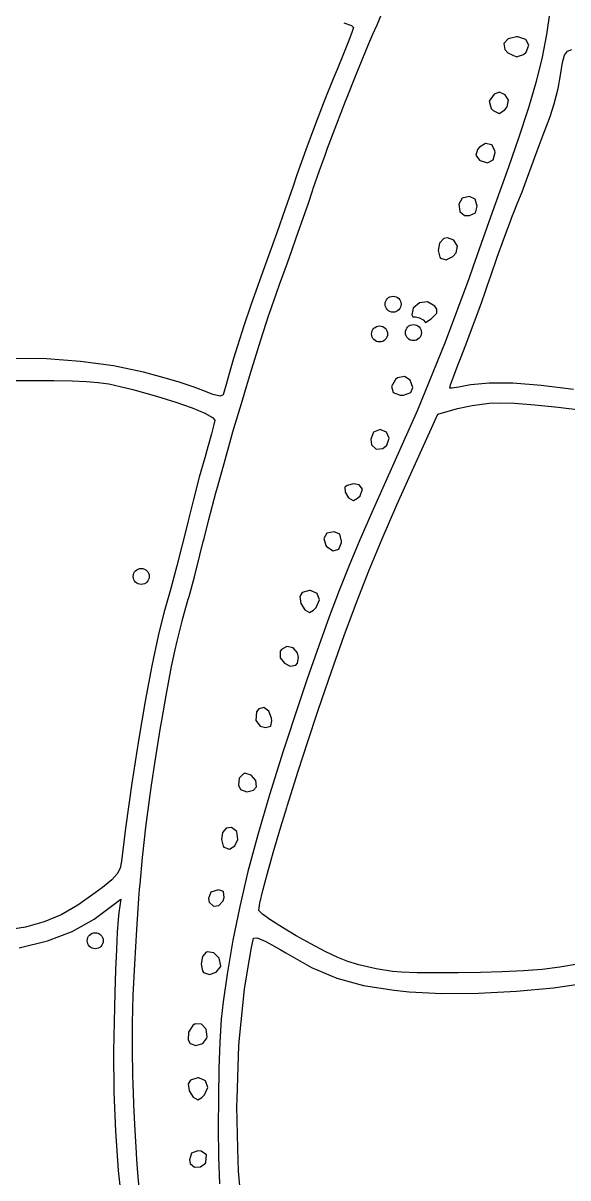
# Model space of a CAD drawing. Header units: inches. Extents: x -2.16 to 7.19, y -6.87 to -1.22.
# Drawn here: x 4.184 to 4.586, y -4.414 to -3.561 of the extents above; entities that cross this region are included whole.
import ezdxf

# ---------------------------------------------------------------- set-up
doc = ezdxf.new("R2010")
doc.units = ezdxf.units.IN
doc.header["$MEASUREMENT"] = 0
doc.layers.add('Front', color=13, linetype='CONTINUOUS', true_color=0xc83434)

msp = doc.modelspace()

# ---------------------------------------------------------------- linework, layer by layer
at = {"layer": 'Front', "linetype": 'CONTINUOUS'}
for p, q in [((4.44525, -3.5628), (4.44928, -3.55305)), ((4.57278, -3.5528), (4.57034, -3.56979)), ((4.42058, -3.56134), (4.42637, -3.56327)), ((4.42637, -3.56327), (4.42775, -3.56469)), ((4.44213, -3.56971), (4.44525, -3.5628)), ((4.42683, -3.56767), (4.42429, -3.57441)), ((4.42775, -3.56469), (4.42683, -3.56767)), ((4.43919, -3.57661), (4.44213, -3.56971)), ((4.5481, -3.57155), (4.54187, -3.57303)), ((4.54922, -3.57158), (4.5481, -3.57155)), ((4.55509, -3.57352), (4.54922, -3.57158)), ((4.57034, -3.56979), (4.56707, -3.5867)), ((4.42429, -3.57441), (4.42047, -3.58405)), ((4.4364, -3.58315), (4.43919, -3.57661)), ((4.54187, -3.57303), (4.53881, -3.57661)), ((4.53881, -3.57661), (4.53957, -3.58104)), ((4.53957, -3.58104), (4.54185, -3.58336)), ((4.55732, -3.57762), (4.55509, -3.57352)), ((4.55523, -3.58283), (4.55732, -3.57762)), ((4.58574, -3.58224), (4.58888, -3.58093)), ((4.42047, -3.58405), (4.41569, -3.59574)), ((4.42975, -3.59942), (4.4364, -3.58315)), ((4.54185, -3.58336), (4.54822, -3.58633)), ((4.54822, -3.58633), (4.55341, -3.58467)), ((4.55341, -3.58467), (4.55523, -3.58283)), ((4.56707, -3.5867), (4.56269, -3.60448)), ((4.58216, -3.59061), (4.58369, -3.58508)), ((4.58369, -3.58508), (4.58574, -3.58224)), ((4.41569, -3.59574), (4.41282, -3.60264)), ((4.58062, -3.59996), (4.58216, -3.59061)), ((4.41282, -3.60264), (4.40668, -3.61782)), ((4.42262, -3.61738), (4.42975, -3.59942)), ((4.56269, -3.60448), (4.55697, -3.62409)), ((4.57882, -3.60968), (4.58062, -3.59996)), ((4.53163, -3.61394), (4.52803, -3.61914)), ((4.53566, -3.61256), (4.53163, -3.61394)), ((4.53982, -3.61441), (4.53566, -3.61256)), ((4.54218, -3.61847), (4.53982, -3.61441)), ((4.57599, -3.62115), (4.57882, -3.60968)), ((4.40668, -3.61782), (4.39969, -3.63593)), ((4.41544, -3.63592), (4.42194, -3.61914)), ((4.42194, -3.61914), (4.42262, -3.61738)), ((4.52803, -3.61914), (4.52942, -3.62449)), ((4.53963, -3.62561), (4.54128, -3.62332)), ((4.54128, -3.62332), (4.54218, -3.61847)), ((4.57299, -3.63035), (4.57599, -3.62115)), ((4.52942, -3.62449), (4.53079, -3.62608)), ((4.53079, -3.62608), (4.53528, -3.62829)), ((4.53528, -3.62829), (4.53963, -3.62561)), ((4.55697, -3.62409), (4.54964, -3.6465)), ((4.57143, -3.63434), (4.57299, -3.63035)), ((4.39969, -3.63593), (4.39255, -3.65512)), ((4.40866, -3.65389), (4.41544, -3.63592)), ((4.56773, -3.64407), (4.57143, -3.63434)), ((4.54964, -3.6465), (4.54219, -3.6678)), ((4.56337, -3.6558), (4.56773, -3.64407)), ((4.39255, -3.65512), (4.38593, -3.67357)), ((4.4068, -3.65899), (4.40866, -3.65389)), ((4.51928, -3.65482), (4.51798, -3.65899)), ((4.52069, -3.65299), (4.51928, -3.65482)), ((4.52535, -3.65047), (4.52069, -3.65299)), ((4.52981, -3.65134), (4.52535, -3.65047)), ((4.53225, -3.65552), (4.52981, -3.65134)), ((4.53085, -3.66244), (4.53238, -3.65694)), ((4.53238, -3.65694), (4.53225, -3.65552)), ((4.55899, -3.6678), (4.56337, -3.6558)), ((4.40272, -3.67017), (4.4068, -3.65899)), ((4.51798, -3.65899), (4.52082, -3.66254)), ((4.52082, -3.66254), (4.5213, -3.6629)), ((4.5213, -3.6629), (4.52672, -3.66472)), ((4.52672, -3.66472), (4.53085, -3.66244)), ((4.38593, -3.67357), (4.38308, -3.68181)), ((4.39805, -3.68364), (4.40272, -3.67017)), ((4.54219, -3.6678), (4.53589, -3.68545)), ((4.55629, -3.67518), (4.55899, -3.6678)), ((4.38308, -3.68181), (4.37734, -3.69852)), ((4.39774, -3.68457), (4.39805, -3.68364)), ((4.55223, -3.68601), (4.55629, -3.67518)), ((4.39417, -3.6951), (4.39774, -3.68457)), ((4.50803, -3.69066), (4.50551, -3.6951)), ((4.51337, -3.6895), (4.50803, -3.69066)), ((4.51763, -3.6914), (4.51337, -3.6895)), ((4.519, -3.69655), (4.51763, -3.6914)), ((4.53589, -3.68545), (4.529, -3.70484)), ((4.54874, -3.69498), (4.55223, -3.68601)), ((4.37734, -3.69852), (4.37114, -3.71625)), ((4.39203, -3.7014), (4.39417, -3.6951)), ((4.50551, -3.6951), (4.50623, -3.70047)), ((4.50623, -3.70047), (4.50973, -3.70341)), ((4.51784, -3.70144), (4.519, -3.69655)), ((4.54522, -3.7034), (4.54637, -3.70064)), ((4.54637, -3.70064), (4.54874, -3.69498)), ((4.38549, -3.72012), (4.39203, -3.7014)), ((4.50973, -3.70341), (4.51337, -3.7036)), ((4.51337, -3.7036), (4.51784, -3.70144)), ((4.529, -3.70484), (4.52214, -3.72417)), ((4.54287, -3.70957), (4.54522, -3.7034)), ((4.37114, -3.71625), (4.36506, -3.73338)), ((4.53848, -3.72156), (4.54236, -3.71093)), ((4.54236, -3.71093), (4.54287, -3.70957)), ((4.38216, -3.72946), (4.38549, -3.72012)), ((4.49134, -3.72392), (4.49021, -3.72946)), ((4.49445, -3.72047), (4.49134, -3.72392)), ((4.49705, -3.72001), (4.49445, -3.72047)), ((4.50177, -3.72184), (4.49705, -3.72001)), ((4.50447, -3.72604), (4.50177, -3.72184)), ((4.50369, -3.73097), (4.50447, -3.72604)), ((4.52214, -3.72417), (4.51596, -3.74164)), ((4.53394, -3.7343), (4.53848, -3.72156)), ((4.36506, -3.73338), (4.35967, -3.7483)), ((4.37893, -3.73851), (4.38216, -3.72946)), ((4.49021, -3.72946), (4.49152, -3.73439)), ((4.49152, -3.73439), (4.49201, -3.73497)), ((4.49621, -3.73616), (4.50114, -3.73387)), ((4.50114, -3.73387), (4.50369, -3.73097)), ((4.52912, -3.74814), (4.53394, -3.7343)), ((4.37311, -3.75436), (4.37893, -3.73851)), ((4.49201, -3.73497), (4.49621, -3.73616)), ((4.51596, -3.74164), (4.51291, -3.7503)), ((4.35967, -3.7483), (4.35709, -3.7553)), ((4.51291, -3.7503), (4.49547, -3.7971)), ((4.52672, -3.75506), (4.52912, -3.74814)), ((4.35709, -3.7553), (4.35193, -3.76963)), ((4.37077, -3.7608), (4.37311, -3.75436)), ((4.5244, -3.76161), (4.52672, -3.75506)), ((4.36546, -3.77639), (4.37077, -3.7608)), ((4.47639, -3.76806), (4.4719, -3.77196)), ((4.48252, -3.76732), (4.47639, -3.76806)), ((4.48789, -3.77046), (4.48252, -3.76732)), ((4.5212, -3.77062), (4.5244, -3.76161)), ((4.35193, -3.76963), (4.34666, -3.7851)), ((4.35932, -3.79539), (4.36529, -3.7769)), ((4.36529, -3.7769), (4.36546, -3.77639)), ((4.4719, -3.77196), (4.47078, -3.7769)), ((4.47078, -3.7769), (4.47157, -3.77829)), ((4.48552, -3.77933), (4.48934, -3.77559)), ((4.48941, -3.77262), (4.48789, -3.77046)), ((4.48934, -3.77559), (4.48941, -3.77262)), ((4.5157, -3.78577), (4.5212, -3.77062)), ((4.34666, -3.7851), (4.34197, -3.79963)), ((4.47157, -3.77829), (4.47354, -3.77829)), ((4.47354, -3.77829), (4.47652, -3.77909)), ((4.47652, -3.77909), (4.47919, -3.78063)), ((4.47919, -3.78063), (4.48101, -3.78245)), ((4.48101, -3.78245), (4.48507, -3.7797)), ((4.48507, -3.7797), (4.48552, -3.77933)), ((4.51073, -3.79906), (4.5157, -3.78577)), ((4.34197, -3.79963), (4.33915, -3.80905)), ((4.35264, -3.81684), (4.35932, -3.79539)), ((4.49547, -3.7971), (4.47492, -3.84724)), ((4.50683, -3.80905), (4.51073, -3.79906)), ((4.20116, -3.80942), (4.17715, -3.80903)), ((4.22609, -3.8113), (4.20116, -3.80942)), ((4.25042, -3.81459), (4.22609, -3.8113)), ((4.33915, -3.80905), (4.33617, -3.8195)), ((4.50484, -3.81402), (4.50679, -3.80914)), ((4.50679, -3.80914), (4.50683, -3.80905)), ((4.27263, -3.81918), (4.25042, -3.81459)), ((4.28527, -3.82256), (4.27263, -3.81918)), ((4.33617, -3.8195), (4.33365, -3.82828)), ((4.34871, -3.82982), (4.35264, -3.81684)), ((4.50157, -3.82252), (4.50484, -3.81402)), ((4.139, -3.82549), (4.189, -3.82539)), ((4.189, -3.82539), (4.20644, -3.8254)), ((4.20644, -3.8254), (4.21993, -3.82556)), ((4.21993, -3.82556), (4.23051, -3.82597)), ((4.23051, -3.82597), (4.23925, -3.82673)), ((4.23925, -3.82673), (4.24719, -3.82793)), ((4.24719, -3.82793), (4.25539, -3.82966)), ((4.29823, -3.82638), (4.28527, -3.82256)), ((4.30935, -3.83), (4.29823, -3.82638)), ((4.33365, -3.82828), (4.33194, -3.83418)), ((4.45871, -3.82452), (4.45574, -3.82982)), ((4.46018, -3.82334), (4.45871, -3.82452)), ((4.46531, -3.82232), (4.46018, -3.82334)), ((4.46967, -3.82501), (4.46531, -3.82232)), ((4.4715, -3.83057), (4.46967, -3.82501)), ((4.49886, -3.83097), (4.49945, -3.82852)), ((4.49945, -3.82852), (4.50157, -3.82252)), ((4.51437, -3.82849), (4.51292, -3.82878)), ((4.52784, -3.82721), (4.51437, -3.82849)), ((4.54537, -3.82742), (4.52784, -3.82721)), ((4.56636, -3.82901), (4.54537, -3.82742)), ((4.25539, -3.82966), (4.26489, -3.83203)), ((4.26489, -3.83203), (4.2665, -3.83245)), ((4.2665, -3.83245), (4.28223, -3.83681)), ((4.28223, -3.83681), (4.29653, -3.84128)), ((4.31711, -3.83296), (4.30935, -3.83)), ((4.32387, -3.83571), (4.31711, -3.83296)), ((4.32927, -3.83699), (4.32387, -3.83571)), ((4.33144, -3.83583), (4.32927, -3.83699)), ((4.33194, -3.83418), (4.33144, -3.83583)), ((4.34569, -3.83982), (4.34871, -3.82982)), ((4.45574, -3.82982), (4.45709, -3.83413)), ((4.45709, -3.83413), (4.46211, -3.83616)), ((4.46211, -3.83616), (4.46461, -3.83609)), ((4.46461, -3.83609), (4.47007, -3.83419)), ((4.47007, -3.83419), (4.4715, -3.83057)), ((4.50029, -3.831), (4.49886, -3.83097)), ((4.50543, -3.83025), (4.50029, -3.831)), ((4.51292, -3.82878), (4.50543, -3.83025)), ((4.59023, -3.83189), (4.56636, -3.82901)), ((4.29653, -3.84128), (4.30868, -3.84559)), ((4.30868, -3.84559), (4.31798, -3.84947)), ((4.33876, -3.86336), (4.34569, -3.83982)), ((4.50457, -3.84612), (4.51544, -3.84376)), ((4.51544, -3.84376), (4.52788, -3.84215)), ((4.52788, -3.84215), (4.53533, -3.84175)), ((4.53533, -3.84175), (4.54671, -3.84208)), ((4.54671, -3.84208), (4.56168, -3.8432)), ((4.56168, -3.8432), (4.57888, -3.84495)), ((4.57888, -3.84495), (4.59699, -3.84718)), ((4.31798, -3.84947), (4.32371, -3.85267)), ((4.32371, -3.85267), (4.32525, -3.85457)), ((4.47492, -3.84724), (4.45149, -3.90025)), ((4.47361, -3.88655), (4.49013, -3.8503)), ((4.49013, -3.8503), (4.50457, -3.84612)), ((4.32459, -3.85787), (4.3228, -3.86485)), ((4.32525, -3.85457), (4.32459, -3.85787)), ((4.44741, -3.86155), (4.44251, -3.86358)), ((4.45221, -3.8635), (4.44741, -3.86155)), ((4.3228, -3.86485), (4.32018, -3.87439)), ((4.33212, -3.88653), (4.33727, -3.86856)), ((4.33727, -3.86856), (4.33876, -3.86336)), ((4.44251, -3.86358), (4.44046, -3.86856)), ((4.44046, -3.86856), (4.44116, -3.8728)), ((4.45421, -3.86804), (4.45221, -3.8635)), ((4.45249, -3.87311), (4.45421, -3.86804)), ((4.32018, -3.87439), (4.31788, -3.88242)), ((4.44116, -3.8728), (4.44451, -3.87614)), ((4.44451, -3.87614), (4.44931, -3.87568)), ((4.44931, -3.87568), (4.45249, -3.87311)), ((4.31788, -3.88242), (4.31387, -3.8968)), ((4.32723, -3.90416), (4.33212, -3.88653)), ((4.47238, -3.88925), (4.47361, -3.88655)), ((4.31387, -3.8968), (4.30951, -3.91323)), ((4.45984, -3.91716), (4.47238, -3.88925)), ((4.32606, -3.90838), (4.32723, -3.90416)), ((4.42299, -3.90278), (4.42144, -3.90416)), ((4.42144, -3.90416), (4.42156, -3.90785)), ((4.42775, -3.90155), (4.42299, -3.90278)), ((4.43186, -3.90238), (4.42775, -3.90155)), ((4.43442, -3.9057), (4.43186, -3.90238)), ((4.45149, -3.90025), (4.44128, -3.92285)), ((4.30951, -3.91323), (4.30555, -3.92892)), ((4.32085, -3.92797), (4.32606, -3.90838)), ((4.42156, -3.90785), (4.42415, -3.91197)), ((4.42415, -3.91197), (4.4276, -3.91404)), ((4.42775, -3.91405), (4.43075, -3.91235)), ((4.43075, -3.91235), (4.43266, -3.91041)), ((4.43266, -3.91041), (4.43442, -3.9057)), ((4.4276, -3.91404), (4.42775, -3.91405)), ((4.44892, -3.94227), (4.45984, -3.91716)), ((4.30555, -3.92892), (4.30432, -3.93405)), ((4.31736, -3.942), (4.32085, -3.92797)), ((4.44128, -3.92285), (4.43242, -3.94303)), ((4.30432, -3.93405), (4.3012, -3.94672)), ((4.40809, -3.93806), (4.4058, -3.942)), ((4.41337, -3.937), (4.40809, -3.93806)), ((4.41761, -3.93888), (4.41337, -3.937)), ((4.419, -3.94401), (4.41761, -3.93888)), ((4.3012, -3.94672), (4.29718, -3.96229)), ((4.31431, -3.95442), (4.31678, -3.94434)), ((4.31678, -3.94434), (4.31736, -3.942)), ((4.4058, -3.942), (4.40731, -3.9472)), ((4.40731, -3.9472), (4.40787, -3.94794)), ((4.40787, -3.94794), (4.41263, -3.95102)), ((4.41686, -3.94982), (4.41897, -3.94491)), ((4.41897, -3.94491), (4.419, -3.94401)), ((4.43242, -3.94303), (4.42451, -3.96187)), ((4.43912, -3.96586), (4.44892, -3.94227)), ((4.31023, -3.9702), (4.31431, -3.95442)), ((4.41263, -3.95102), (4.41686, -3.94982)), ((4.29718, -3.96229), (4.29275, -3.97887)), ((4.42451, -3.96187), (4.4171, -3.98047)), ((4.30629, -3.98479), (4.31023, -3.9702)), ((4.43561, -3.97478), (4.43912, -3.96586)), ((4.29275, -3.97887), (4.28842, -3.99456)), ((4.38981, -3.98194), (4.38821, -3.98479)), ((4.39525, -3.9803), (4.38981, -3.98194)), ((4.39606, -3.98033), (4.39525, -3.9803)), ((4.401, -3.98258), (4.39606, -3.98033)), ((4.4171, -3.98047), (4.40977, -3.9999)), ((4.42995, -3.98919), (4.43561, -3.97478)), ((4.3015, -4.00184), (4.30576, -3.98676)), ((4.30576, -3.98676), (4.30629, -3.98479)), ((4.38821, -3.98479), (4.38888, -3.98991)), ((4.38888, -3.98991), (4.39174, -3.9946)), ((4.40015, -3.99292), (4.40257, -3.9873)), ((4.40257, -3.9873), (4.401, -3.98258)), ((4.42089, -4.01353), (4.42995, -3.98919)), ((4.28805, -3.99587), (4.28349, -4.0138)), ((4.28842, -3.99456), (4.28805, -3.99587)), ((4.39174, -3.9946), (4.39525, -3.99655)), ((4.39525, -3.99655), (4.39826, -3.99485)), ((4.39826, -3.99485), (4.40015, -3.99292)), ((4.29743, -4.0178), (4.30113, -4.00313)), ((4.30113, -4.00313), (4.3015, -4.00184)), ((4.40977, -3.9999), (4.4021, -4.02127)), ((4.28349, -4.0138), (4.27871, -4.03609)), ((4.41791, -4.02196), (4.42089, -4.01353)), ((4.29582, -4.02533), (4.29743, -4.0178)), ((4.37447, -4.02387), (4.37365, -4.02533)), ((4.37855, -4.0217), (4.37447, -4.02387)), ((4.3833, -4.02266), (4.37855, -4.0217)), ((4.3865, -4.02652), (4.3833, -4.02266)), ((4.4021, -4.02127), (4.39366, -4.04566)), ((4.41146, -4.04014), (4.41791, -4.02196)), ((4.29344, -4.03641), (4.29582, -4.02533)), ((4.37365, -4.02533), (4.37372, -4.03018)), ((4.37372, -4.03018), (4.3767, -4.03418)), ((4.38711, -4.02978), (4.3865, -4.02652)), ((4.38652, -4.03402), (4.38711, -4.02978)), ((4.27871, -4.03609), (4.2738, -4.06208)), ((4.28931, -4.058), (4.29344, -4.03641)), ((4.3767, -4.03418), (4.38104, -4.0363)), ((4.38104, -4.0363), (4.3852, -4.03548)), ((4.3852, -4.03548), (4.38652, -4.03402)), ((4.40434, -4.06099), (4.41146, -4.04014)), ((4.39366, -4.04566), (4.38788, -4.0627)), ((4.28611, -4.07634), (4.28931, -4.058)), ((4.2738, -4.06208), (4.26887, -4.09115)), ((4.36159, -4.0669), (4.35788, -4.06768)), ((4.36524, -4.06945), (4.36159, -4.0669)), ((4.38788, -4.0627), (4.37588, -4.09893)), ((4.40116, -4.0703), (4.40434, -4.06099)), ((4.35623, -4.07011), (4.35575, -4.07634)), ((4.35788, -4.06768), (4.35623, -4.07011)), ((4.3673, -4.07469), (4.36524, -4.06945)), ((4.36747, -4.07676), (4.3673, -4.07469)), ((4.39397, -4.09192), (4.40116, -4.0703)), ((4.28123, -4.10635), (4.28519, -4.08162)), ((4.28519, -4.08162), (4.28611, -4.07634)), ((4.35575, -4.07634), (4.35895, -4.08056)), ((4.35895, -4.08056), (4.36284, -4.08155)), ((4.36284, -4.08155), (4.36659, -4.08058)), ((4.36659, -4.08058), (4.36747, -4.07676)), ((4.26887, -4.09115), (4.26404, -4.12265)), ((4.39056, -4.10246), (4.39397, -4.09192)), ((4.37588, -4.09893), (4.36567, -4.13135)), ((4.27863, -4.12415), (4.28123, -4.10635)), ((4.38692, -4.11371), (4.39056, -4.10246)), ((4.34643, -4.11567), (4.34342, -4.11905)), ((4.34758, -4.1154), (4.34643, -4.11567)), ((4.35222, -4.11678), (4.34758, -4.1154)), ((4.35569, -4.12072), (4.35222, -4.11678)), ((4.38023, -4.13491), (4.38692, -4.11371)), ((4.26404, -4.12265), (4.25942, -4.15595)), ((4.27759, -4.13122), (4.27863, -4.12415)), ((4.34342, -4.11905), (4.34287, -4.12415)), ((4.34287, -4.12415), (4.34442, -4.12738)), ((4.35383, -4.12787), (4.35613, -4.12537)), ((4.35613, -4.12537), (4.35569, -4.12072)), ((4.27442, -4.15529), (4.27759, -4.13122)), ((4.34442, -4.12738), (4.34888, -4.12905)), ((4.34888, -4.12905), (4.35383, -4.12787)), ((4.36567, -4.13135), (4.35704, -4.16075)), ((4.37879, -4.13962), (4.38023, -4.13491)), ((4.3741, -4.15493), (4.37846, -4.14069)), ((4.37846, -4.14069), (4.37879, -4.13962)), ((4.25942, -4.15595), (4.25633, -4.1803)), ((4.27339, -4.16435), (4.27442, -4.15529)), ((4.3311, -4.159), (4.33026, -4.16435)), ((4.33361, -4.1558), (4.3311, -4.159)), ((4.33769, -4.15542), (4.33361, -4.1558)), ((4.34149, -4.1584), (4.33769, -4.15542)), ((4.34235, -4.1643), (4.34149, -4.1584)), ((4.35704, -4.16075), (4.34979, -4.18792)), ((4.36868, -4.17316), (4.3741, -4.15493)), ((4.27187, -4.17761), (4.27339, -4.16435)), ((4.33026, -4.16435), (4.33139, -4.16916)), ((4.33139, -4.16916), (4.33201, -4.16997)), ((4.33612, -4.17132), (4.34019, -4.169)), ((4.34019, -4.169), (4.34235, -4.1643)), ((4.27009, -4.19724), (4.27187, -4.17761)), ((4.33201, -4.16997), (4.33612, -4.17132)), ((4.36416, -4.18903), (4.36868, -4.17316)), ((4.25534, -4.18543), (4.25325, -4.18969)), ((4.25633, -4.1803), (4.25534, -4.18543)), ((4.24922, -4.19411), (4.24238, -4.19974)), ((4.25325, -4.18969), (4.24922, -4.19411)), ((4.34979, -4.18792), (4.34373, -4.21363)), ((4.36072, -4.20194), (4.36416, -4.18903)), ((4.23705, -4.20376), (4.2242, -4.21273)), ((4.24238, -4.19974), (4.23705, -4.20376)), ((4.26934, -4.20777), (4.26982, -4.20096)), ((4.26982, -4.20096), (4.27009, -4.19724)), ((4.32247, -4.20325), (4.32064, -4.20777)), ((4.32808, -4.20155), (4.32247, -4.20325)), ((4.33181, -4.20274), (4.32808, -4.20155)), ((4.3323, -4.20715), (4.33181, -4.20274)), ((4.35852, -4.2113), (4.36072, -4.20194)), ((4.24217, -4.21876), (4.25587, -4.20842)), ((4.25587, -4.20842), (4.25439, -4.21811)), ((4.26773, -4.23063), (4.26934, -4.20777)), ((4.32064, -4.20777), (4.32127, -4.2106)), ((4.32127, -4.2106), (4.32428, -4.21351)), ((4.32835, -4.21295), (4.3316, -4.20951)), ((4.3316, -4.20951), (4.3323, -4.20715)), ((4.35775, -4.21651), (4.35852, -4.2113)), ((4.21189, -4.21979), (4.19927, -4.22514)), ((4.2242, -4.21273), (4.21189, -4.21979)), ((4.23624, -4.22298), (4.24217, -4.21876)), ((4.25439, -4.21811), (4.25391, -4.22332)), ((4.32428, -4.21351), (4.32835, -4.21295)), ((4.34373, -4.21363), (4.33864, -4.23866)), ((4.35781, -4.21676), (4.35775, -4.21651)), ((4.36052, -4.21949), (4.35781, -4.21676)), ((4.36664, -4.22384), (4.36052, -4.21949)), ((4.18551, -4.22899), (4.16979, -4.23154)), ((4.19927, -4.22514), (4.18551, -4.22899)), ((4.22006, -4.2321), (4.23624, -4.22298)), ((4.25391, -4.22332), (4.25334, -4.2327)), ((4.37525, -4.22929), (4.36664, -4.22384)), ((4.38544, -4.23529), (4.37525, -4.22929)), ((4.20173, -4.23919), (4.22006, -4.2321)), ((4.25334, -4.2327), (4.25273, -4.2454)), ((4.26619, -4.25626), (4.26773, -4.23063)), ((4.3537, -4.23833), (4.35402, -4.23715)), ((4.35402, -4.23715), (4.35662, -4.23681)), ((4.35662, -4.23681), (4.36311, -4.23957)), ((4.39628, -4.24133), (4.38544, -4.23529)), ((4.1808, -4.24431), (4.20173, -4.23919)), ((4.25273, -4.2454), (4.25211, -4.2606)), ((4.33864, -4.23866), (4.33435, -4.26381)), ((4.35092, -4.25252), (4.35253, -4.24391)), ((4.35253, -4.24391), (4.3537, -4.23833)), ((4.36311, -4.23957), (4.37349, -4.24545)), ((4.37349, -4.24545), (4.37773, -4.24805)), ((4.40686, -4.24687), (4.39628, -4.24133)), ((4.31629, -4.25075), (4.31523, -4.25626)), ((4.31904, -4.24744), (4.31629, -4.25075)), ((4.31959, -4.24725), (4.31904, -4.24744)), ((4.32472, -4.24796), (4.31959, -4.24725)), ((4.32865, -4.25191), (4.32472, -4.24796)), ((4.32975, -4.25758), (4.32865, -4.25191)), ((4.34911, -4.26285), (4.35092, -4.25252)), ((4.37773, -4.24805), (4.39675, -4.25872)), ((4.41625, -4.25138), (4.40686, -4.24687)), ((4.42354, -4.25435), (4.41625, -4.25138)), ((4.43175, -4.25677), (4.42354, -4.25435)), ((4.25211, -4.2606), (4.25153, -4.27746)), ((4.26515, -4.27914), (4.26618, -4.25638)), ((4.26618, -4.25638), (4.26619, -4.25626)), ((4.31523, -4.25626), (4.31621, -4.26136)), ((4.31621, -4.26136), (4.31703, -4.26249)), ((4.31703, -4.26249), (4.32143, -4.26395)), ((4.32143, -4.26395), (4.32641, -4.26229)), ((4.32641, -4.26229), (4.32956, -4.25841)), ((4.32956, -4.25841), (4.32975, -4.25758)), ((4.34727, -4.27471), (4.34911, -4.26285)), ((4.39675, -4.25872), (4.41541, -4.26655)), ((4.44453, -4.2597), (4.43175, -4.25677)), ((4.4565, -4.26167), (4.44453, -4.2597)), ((4.46329, -4.2622), (4.4565, -4.26167)), ((4.47486, -4.26263), (4.46329, -4.2622)), ((4.48921, -4.26285), (4.47486, -4.26263)), ((4.50516, -4.26283), (4.48921, -4.26285)), ((4.5215, -4.26256), (4.50516, -4.26283)), ((4.53743, -4.26209), (4.5215, -4.26256)), ((4.55327, -4.26134), (4.53743, -4.26209)), ((4.56701, -4.26021), (4.55327, -4.26134)), ((4.58024, -4.25855), (4.56701, -4.26021)), ((4.59455, -4.25618), (4.58024, -4.25855)), ((4.33435, -4.26381), (4.33141, -4.28405)), ((4.41541, -4.26655), (4.43524, -4.27203)), ((4.43524, -4.27203), (4.45775, -4.27562)), ((4.57547, -4.27374), (4.60063, -4.27013)), ((4.25153, -4.27746), (4.25121, -4.28811)), ((4.26459, -4.29985), (4.26515, -4.27914)), ((4.34357, -4.3109), (4.34727, -4.27471)), ((4.45775, -4.27562), (4.46877, -4.27672)), ((4.46877, -4.27672), (4.49297, -4.27791)), ((4.49297, -4.27791), (4.51995, -4.27774)), ((4.51995, -4.27774), (4.54802, -4.27631)), ((4.54802, -4.27631), (4.57547, -4.27374)), ((4.25121, -4.28811), (4.25063, -4.32064)), ((4.33141, -4.28405), (4.33011, -4.29698)), ((4.33011, -4.29698), (4.32911, -4.31382)), ((4.26453, -4.31218), (4.26459, -4.29985)), ((4.309, -4.30155), (4.30584, -4.3065)), ((4.31088, -4.30044), (4.309, -4.30155)), ((4.31546, -4.30074), (4.31088, -4.30044)), ((4.31889, -4.30434), (4.31546, -4.30074)), ((4.31975, -4.31008), (4.31889, -4.30434)), ((4.26449, -4.31945), (4.26453, -4.31218)), ((4.30584, -4.3065), (4.30554, -4.31218)), ((4.30554, -4.31218), (4.30703, -4.31499)), ((4.31641, -4.31479), (4.31956, -4.31091)), ((4.31956, -4.31091), (4.31975, -4.31008)), ((4.32911, -4.31382), (4.3284, -4.33348)), ((4.34301, -4.31637), (4.34357, -4.3109)), ((4.25063, -4.32064), (4.25085, -4.35077)), ((4.26483, -4.33887), (4.26449, -4.31945)), ((4.30703, -4.31499), (4.31143, -4.31645)), ((4.31143, -4.31645), (4.31641, -4.31479)), ((4.34174, -4.35601), (4.34301, -4.31637)), ((4.26504, -4.34479), (4.26483, -4.33887)), ((4.3284, -4.33348), (4.32801, -4.35487)), ((4.26557, -4.35905), (4.26504, -4.34479)), ((4.30731, -4.34194), (4.30571, -4.34479)), ((4.30571, -4.34479), (4.30638, -4.34991)), ((4.31275, -4.3403), (4.30731, -4.34194)), ((4.31356, -4.34033), (4.31275, -4.3403)), ((4.3185, -4.34258), (4.31356, -4.34033)), ((4.31765, -4.35292), (4.32007, -4.3473)), ((4.32007, -4.3473), (4.3185, -4.34258)), ((4.25085, -4.35077), (4.25198, -4.37974)), ((4.30638, -4.34991), (4.30924, -4.3546)), ((4.30924, -4.3546), (4.31275, -4.35655)), ((4.31275, -4.35655), (4.31576, -4.35485)), ((4.31576, -4.35485), (4.31765, -4.35292)), ((4.32801, -4.35487), (4.32793, -4.37692)), ((4.34157, -4.36136), (4.34174, -4.35601)), ((4.26561, -4.36013), (4.26557, -4.35905)), ((4.26651, -4.37914), (4.26561, -4.36013)), ((4.34245, -4.39238), (4.34157, -4.36136)), ((4.25198, -4.37974), (4.25408, -4.40876)), ((4.26743, -4.39557), (4.26651, -4.37914)), ((4.32793, -4.37692), (4.32817, -4.39852)), ((4.2678, -4.40085), (4.26743, -4.39557)), ((4.30803, -4.39599), (4.30655, -4.40085)), ((4.31281, -4.39405), (4.30803, -4.39599)), ((4.3153, -4.3943), (4.31281, -4.39405)), ((4.3191, -4.39709), (4.3153, -4.3943)), ((4.31874, -4.40257), (4.3191, -4.39709)), ((4.32817, -4.39852), (4.32874, -4.41861)), ((4.34292, -4.40908), (4.34245, -4.39238)), ((4.26847, -4.41033), (4.2678, -4.40085)), ((4.30655, -4.40085), (4.30714, -4.40342)), ((4.30714, -4.40342), (4.31027, -4.40617)), ((4.31027, -4.40617), (4.31486, -4.40604)), ((4.31486, -4.40604), (4.31845, -4.4032)), ((4.31845, -4.4032), (4.31874, -4.40257)), ((4.25408, -4.40876), (4.25726, -4.43906)), ((4.26973, -4.42439), (4.26847, -4.41033)), ((4.34706, -4.45893), (4.34292, -4.40908))]:
    msp.add_line(p, q, dxfattribs=at)
at = {"layer": 'Front'}
for centre in [(4.457, -3.769), (4.447, -3.791), (4.472, -3.79), (4.271, -3.97), (4.237, -4.239)]:
    msp.add_circle(centre, 0.00591, dxfattribs=at)

doc.saveas('drawing.dxf')
